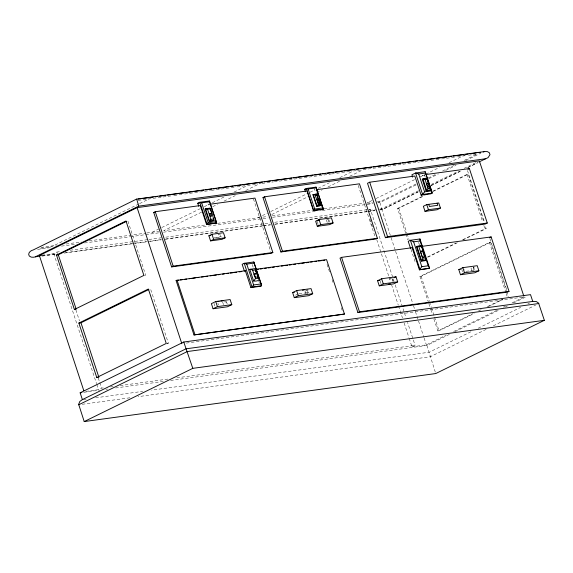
<?xml version="1.0" encoding="UTF-8"?>
<svg xmlns="http://www.w3.org/2000/svg" width="573" height="573" viewBox="0 0 573 573"><rect width="100%" height="100%" fill="white"/><g stroke="black" fill="none" stroke-linecap="round" stroke-linejoin="round"><path stroke-width="0.43" stroke-dasharray="2.87 2.15" d="M415.969 184.957L379.92 202.627L381.811 209.288L382.127 209.661L418.039 192.055M418.204 191.762L382.127 209.661L380.35 209.904M138.809 203.981L51.52 246.77L39.673 248.388M139.611 203.587L149.245 198.867M41.908 255.193L53.755 253.574L56.856 252.056L61.282 251.447M152.132 232.258L158.556 229.107M161.765 227.531L200.314 208.644M204.325 206.674L209.145 204.31M212.354 202.735L224.401 196.833M234.035 192.113L247.686 185.416L257.678 184.055M209.911 204.246L208.364 205.012L207.856 203.487M201.524 212.168L163.785 230.668L206.001 224.895M212.769 206.652L217.59 204.296M224.014 201.144L235.252 195.637M245.695 190.515L258.538 184.22M261.517 182.766L259.34 183.826L273.414 181.906M257.893 217.812L267.527 213.084M270.743 211.516L306.877 193.803M310.086 192.227L314.906 189.864M318.115 188.288L329.36 182.78M339.796 177.666L352.646 171.363M271.781 214.495L307.916 196.783M316.747 192.449L322.37 189.699M327.985 186.941L340.033 181.039M349.666 176.312L363.318 169.622L419.622 161.93M327.054 219.395L328.501 218.685M371.992 200.521L367.171 202.885L372.249 202.19M376.01 198.552L414.551 179.657M420.174 176.907L424.987 174.543M425.796 174.149L439.441 167.459M449.082 162.732L462.733 156.042L466.959 155.469M463.457 155.691L464.904 154.982M416.091 183.99L379.39 201.983L377.693 202.212M428.131 178.088L436.16 174.149M442.585 171.005L453.83 165.497M464.266 160.376L477.116 154.08L467.812 155.347M428.783 178.676L438.395 173.963M445.608 170.432L456.022 165.325M465.634 160.612L480.854 153.149M368.79 209.99L370.344 209.231L392.992 278.12M379.935 209.016L381.625 208.787L418.476 190.723M431.29 184.442L458.529 171.091M464.13 168.34L476.149 162.453M431.025 185.48L459.861 171.341M467.869 167.416L477.488 162.703M430.846 185.781L462.053 170.482M467.661 167.731L478.061 162.632M405.663 233.118L397.555 208.45L422.315 196.317M432.701 191.224L467.052 174.385L468.248 174.228L483.906 221.851M397.555 208.45L398.751 208.293L425.116 195.372M433.102 191.454L468.248 174.228M166.757 343.936L168.355 343.155L150.463 288.728M85.8 391.38L98.492 389.647L101.593 388.122L103.369 387.885M298.189 293.913L295.396 295.281L294.909 293.799M305.602 290.532L307.701 289.508M305.889 293.849L304.908 290.876L308.346 289.931M306.584 293.512L308.675 292.481L307.945 290.253M427.429 257.012L456.187 242.916M462.583 239.779L484.944 228.82L486.148 228.656L485.03 225.253M427.83 257.234L457.39 242.751M462.977 240.008L486.148 228.656M391.552 278.163L389.697 279.072L391.961 278.764L392.799 281.314M428.59 302.852L419.923 276.487L489.421 242.422L490.617 242.264L506.553 290.74M419.923 276.487L421.126 276.329L490.617 242.264M471.815 270.52L470.977 267.971L474.523 267.011M433.904 319.011L437.822 330.922L472.969 313.689M478.555 310.953L481.757 309.384M487.344 306.641L502.521 299.206M437.822 330.922L439.018 330.757L474.165 313.524M488.547 306.476L502.922 299.428M409.179 338.321L411.98 346.823L415.081 345.304L407.532 322.341M411.98 346.823L426.362 344.86L446.388 335.04M453.601 331.509L496.855 310.308M503.266 307.164L504.863 306.376M512.076 302.845L524.094 296.957L185.38 343.22M170.604 380.451L426.899 345.44L449.39 334.417M455.012 331.66L499.198 310.007M504.82 307.25L508.029 305.674M513.652 302.916L526.508 296.621M470.906 331.774L429.134 352.245L151.559 390.163M478.14 328.229L520.714 307.357M527.941 303.819L529.545 303.031M486.133 329.36L430.244 356.757L138.029 396.674M493.317 325.836L535.633 305.101M138.243 200.371L173.189 195.594M174.077 195.472L183.833 194.14M184.721 194.018L210.441 190.508M211.33 190.386L236.162 186.991M237.043 186.87L246.798 185.537M274.295 181.784L330.585 174.099M331.459 173.977L335.857 173.375M336.738 173.254L351.693 171.212M353.448 170.969L356.743 170.525M357.559 170.41L362.494 169.737M420.503 161.815L430.18 160.49M431.061 160.368L440.737 159.05M441.618 158.929L456.574 156.887M457.455 156.766L461.852 156.164M424.894 175.431L422.251 175.789L424.421 174.729L425.238 177.222M40.998 247.436L56.347 245.344M66.103 244.012L81.18 241.949M89.166 240.861L145.922 233.104M146.81 232.982L158.793 231.349M217.432 223.334L262.004 217.246M262.828 217.138L267.763 216.465M272.161 215.863L312.629 210.334M324.067 208.773L364.535 203.243M377.328 201.495L381.561 200.915M367.544 203.601L372.622 202.906M37.574 249.391L51.763 247.45M61.519 246.118L76.596 244.062M84.582 242.973L129.813 236.792M130.701 236.67L144.89 234.729M145.778 234.608L159.079 232.796M163.513 232.187L268.171 217.89M272.605 217.289L316.06 211.351M319.612 210.864L321.381 210.62M322.27 210.499L372.822 203.594M378.144 202.871L379.92 202.627M70.142 250.236L148.07 239.593M148.951 239.471L161.35 237.781M165.776 237.172L264.074 223.742M264.962 223.628L270.277 222.897M274.703 222.295L370.344 209.231M369.778 210.406L375.702 209.596M42.474 255.83L55.774 254.011M65.53 252.679L147.125 241.534M148.013 241.412L161.314 239.6M165.755 238.991L262.427 225.783M263.308 225.662L270.406 224.695M274.839 224.093L367.078 211.487M367.966 211.373L375.057 210.398M379.498 209.797L382.155 209.431M41.965 256.124L56.14 254.19M64.112 253.101L132.32 243.783M133.208 243.661L146.495 241.849M150.033 241.362L161.55 239.786M165.096 239.306L262.534 225.998M263.422 225.877L270.506 224.91M274.94 224.301L367.064 211.716M367.952 211.595L375.036 210.628M214.223 237.623L220.619 236.756L219.882 234.522M216.666 237.838L219.065 237.516L218.084 234.536L220.354 234.228L221.192 236.778M144.489 275.327L145.685 275.162L127.793 220.734M224.208 301.899L225.783 301.685L226.621 304.234M299.063 293.799L308.675 292.481M473.728 270.27L465.283 271.423L464.724 269.725M166.958 343.349L168.355 343.155M110.453 386.918L113.11 386.553M120.194 385.586L168.011 379.054M176.864 377.843L415.081 345.304M83.694 392.326L99.659 390.141M105.869 389.296L107.638 389.053M115.624 387.964L163.513 381.425M83.271 399.488L86.817 399.009M95.684 397.798L142.691 391.373M82.24 404.294L130.057 397.762M467.482 170.503L484.543 222.381M489.851 238.54L506.912 290.418M506.84 291.585L508.516 296.692M467.052 174.385L482.71 222.016M483.827 225.418L484.944 228.82M489.421 242.422L505.916 292.602M506.195 293.455L507.313 296.857M473.456 266.753L474.573 270.155M473.183 267.67L474.021 270.22M461.68 269.238L462.526 271.788M418.605 242.408L419.386 244.786M398.751 208.293L406.866 232.953M407.145 233.805L409.101 239.758M421.126 276.329L429.234 300.99M429.514 301.842L431.19 306.942M431.469 307.794L434.262 316.296M434.542 317.148L439.018 330.757M405.942 233.97L407.904 239.922M410.977 249.276L415.454 262.885M428.869 303.704L430.552 308.804M430.832 309.656L432.228 313.911M426.899 345.44L435.487 372.708M381.625 208.787L390.85 236.85M391.13 237.702L395.327 250.458M395.606 251.311L413.219 304.886M413.498 305.738L415.181 310.838M415.461 311.691L418.254 320.192M418.534 321.045L423.848 337.203M424.127 338.056L426.362 344.86M393.271 278.965L394.109 281.515M395.227 284.917L404.173 312.135M404.452 312.987L405.856 317.234M392.433 278.636L393.458 281.751M370.036 219.258L372.55 226.908M376.748 239.664L388.773 276.236M389.053 277.088L390.464 281.415M391.567 284.738L398.278 305.151M398.557 306.003L402.468 317.908M404.151 323.007L408.9 337.468M358.204 185.43L375.258 237.308M380.228 281.178L380.995 283.52M328.78 219.538L329.625 222.088M327.992 219.523L329.389 223.778M326.331 219.753L327.448 223.155M314.505 188.818L315.035 190.437M317.32 221.873L318.158 224.423M327.04 264.332L329.554 271.989M332.068 279.638L333.185 283.041M341.3 307.708L342.418 311.11M306.999 290.59L308.396 294.844M253.409 198.852L270.75 251.583M258.824 281.221L259.376 282.904M252.256 264.518L253.259 267.577M226.321 301.291L227.445 304.693M222.639 302.114L223.477 304.664M217.926 303.332L218.485 305.029M213.965 303.296L215.083 306.698M56.856 252.056L57.415 253.753M75.872 309.886L79.504 320.937M98.241 377.922L101.593 388.122M53.755 253.574L96.536 383.695M96.816 384.54L98.492 389.647"/><path stroke-width="0.86" d="M35.376 256.804L138.716 206.144L136.825 199.483L136.51 199.118L33.141 250C30.57 250.43 27.346 253.366 29.273 256.024C32.224 258.86 36.407 256.038 39.809 256.195M427.343 179.034L427.028 178.382L422.28 179.292L426.054 190.773C427.243 190.873 432.608 190.551 430.201 188.345L427.25 179.378C427.193 179.829 423.769 178.59 422.28 179.292M421.864 246.311L421.57 245.702L416.485 246.576L421.234 261.03C422.28 260.873 428.146 261.109 425.768 258.76L421.778 246.634C421.699 246.913 418.046 246.354 416.485 246.576M209.181 221.278L210.871 219.352L207.612 209.424L205.614 208.722L205.127 208.944L209.181 221.278C210.277 221.164 216.1 221.328 213.672 218.972L210.47 208.235L209.625 208.336M255.479 269.926L255.314 268.565L249.792 269.346L253.638 281.042C255.544 281.35 261.224 280.806 258.194 278.177L255.479 269.926L252.815 270.291L251.203 269.374L249.792 269.346M316.998 195.013L316.876 194.054L312.922 194.741L316.697 206.223L319.992 205.771L320.558 204.819L316.998 195.013L312.922 194.741M252.571 270.098L255.529 278.542L253.638 281.042M315.064 194.963L318.395 204.282L316.697 206.223M425.13 179.664L428.074 188.632L426.054 190.773M418.927 247.02L422.917 259.146L421.234 261.03M410.583 248.481L408.234 241.34L410.375 240.288L413.634 241.827L421.807 266.674L419.415 269.876L412.13 247.715L341.572 257.356L340.025 258.115L357.917 312.543L507.47 292.115L509.017 291.356L491.125 236.928L421.721 246.404L422.315 246.118M206.559 224.523L216.623 222.983L216.3 221.651L208.192 222.761L206.559 224.523L200.321 205.557L155.269 211.716L153.722 212.476L171.614 266.903L271.308 253.287L272.855 252.521L254.964 198.093L209.911 204.246M250.895 287.589L260.486 286.278L261.617 285.726L261.181 283.921L253.61 284.96L252.027 287.037L250.895 287.589L245.351 270.721L176.09 280.512L193.982 334.94L344.466 314.054L326.567 259.626L255.823 269.289M313.438 210.578L323.258 209.159L322.971 207.942L314.735 209.066L313.438 210.578L306.999 190.988L264.554 196.783L263 197.549L280.899 251.977L375.816 239.005L377.371 238.246L359.472 183.818L316.59 189.677L318.466 195.393M421.119 195.171L430.71 193.86L432.192 193.137L431.641 190.866L424.586 191.833L422.602 194.448L421.119 195.171L414.831 176.04L369.685 182.207L367.515 183.267L385.407 237.695L485.102 224.079L487.272 223.019L469.38 168.584L426.183 174.486M82.383 399.61L79.833 401.437L78.651 404.309L84.217 421.57L435.759 373.546L544.35 320.321L538.584 303.124L536.478 301.627L533.413 301.348L186.01 348.821L82.383 399.61L80.148 392.813L183.768 342.017L530.519 294.651L532.761 301.455M83.83 390.757L39.372 255.537L137.097 207.634L479.35 160.884L523.815 296.105M56.498 255.042L125.996 220.977L143.887 275.405L74.39 309.47L56.498 255.042L58.296 254.799L126.196 221.515M198.774 206.323L197.764 203.265L199.791 202.276L209.381 200.965L216.3 221.651M209.36 214.152L210.807 213.443L211.688 216.128L210.52 216.286L209.639 213.6L210.807 213.443M208.88 235.797L211.981 234.271L223.456 232.71L225.132 237.809L222.03 239.328L210.556 240.896L208.88 235.797L210.893 235.517M305.452 191.747L304.65 189.319L306.433 188.453L316.024 187.142L322.971 207.942M314.835 187.722L316.024 187.142L323.258 209.159L313.667 210.47L306.433 188.453L308.131 188.975L316.36 187.851M210.556 240.896L213.657 239.378L225.132 237.809M171.614 266.903L173.168 266.144L272.855 252.521M317.098 199.784L318.545 199.075L319.677 202.513L318.23 203.222M78.866 323.079L148.364 289.014L166.256 343.442L96.765 377.507L78.866 323.079L80.965 322.792L148.865 289.508M319.061 219.538L315.644 221.214L317.327 226.314L329.668 224.623L333.085 222.954L331.409 217.847L319.061 219.538L320.737 224.637L333.085 222.954M317.041 221.02L319.211 219.953M317.327 226.314L320.737 224.637M280.899 251.977L282.446 251.218L377.371 238.246M245.351 270.721L244.42 271.172L242.157 264.303L244.22 263.294L253.81 261.983L261.181 283.921M426.684 183.79L428.103 183.095L429.234 186.533L427.816 187.228M479.085 161.915L488.089 157.618L489.987 154.653L489.363 152.747L487.372 151.601L484.643 151.559L136.51 199.118M467.926 169.293L469.38 168.584M253.853 274.882L256.647 273.507L254.247 273.837L255.372 277.239L257.764 276.909M215.742 301.52L211.394 303.647L213.07 308.754L227.46 306.784L231.8 304.657L230.124 299.557L215.742 301.52L217.418 306.619L231.8 304.657M213.07 308.754L217.418 306.619M426.763 204.604L423.354 206.28L425.03 211.38L437.02 209.747L440.429 208.071L438.753 202.971L426.763 204.604L428.446 209.711L440.429 208.071M425.03 211.38L428.446 209.711M385.407 237.695L387.577 236.635L487.272 223.019M193.982 334.94L344.466 314.054M292.617 292.552L296.649 290.575L311.032 288.613L312.708 293.713L308.675 295.689L294.293 297.659L292.617 292.552L294.415 292.309M294.293 297.659L298.325 295.682L312.708 293.713M78.694 404.782L187.285 351.557L538.828 303.532M412.13 247.715L412.725 247.429M420.424 251.998L422.523 250.967L424.478 256.926L423.082 257.606M84.217 421.57L192.8 368.346L544.35 320.321M377.578 280.727L381.611 278.75L395.993 276.788L397.676 281.887L393.644 283.864L379.254 285.834L377.578 280.727L379.971 280.405M393.98 277.776L395.993 276.788M379.254 285.834L383.287 283.857L397.676 281.887M489.571 237.688L491.125 236.928M357.917 312.543L359.472 311.784L509.017 291.356M458.794 269.632L462.826 267.655L477.216 265.693L478.892 270.793L474.859 272.769L460.477 274.739L458.794 269.632L460.241 269.439M460.477 274.739L464.51 272.762L478.892 270.793M483.261 151.974L484.643 151.559M138.258 199.103L140.915 198.738M142.691 198.494L148.894 197.649M150.67 197.406L153.335 197.04M155.104 196.797L157.768 196.439M159.538 196.195L165.747 195.343M167.524 195.107L170.181 194.741M171.957 194.498L178.167 193.653M179.936 193.409L187.034 192.435M188.811 192.199L199.447 190.745M201.223 190.501L203.888 190.136M205.657 189.892L211.867 189.047M213.643 188.804L216.3 188.438M218.077 188.195L228.72 186.741M230.489 186.504L233.154 186.139M234.93 185.896L241.133 185.05M242.909 184.807L250.007 183.833M251.776 183.596L262.42 182.142M264.196 181.899L270.406 181.047M272.175 180.81L279.273 179.836M281.042 179.593L291.686 178.146M293.462 177.902L296.119 177.537M297.896 177.293L308.539 175.839M310.315 175.596L312.973 175.238M314.749 174.994L320.959 174.142M322.728 173.898L325.392 173.54M327.162 173.297L333.371 172.452M335.148 172.208L342.239 171.234M344.015 170.998L354.658 169.544M356.435 169.3L359.092 168.935M360.868 168.691L371.512 167.237M373.281 166.994L383.924 165.54M385.701 165.303L388.358 164.938M390.134 164.695L400.778 163.241M402.554 162.997L405.211 162.632M406.988 162.395L413.19 161.543M414.967 161.299L417.631 160.941M419.4 160.698L425.61 159.846M427.386 159.609L434.477 158.635M436.254 158.392L446.897 156.938M448.666 156.701L451.331 156.336M453.107 156.092L463.743 154.638M465.52 154.395L468.184 154.03M469.953 153.793L476.163 152.941M477.939 152.697L480.597 152.339M138.716 206.144L485.496 158.778M431.641 190.866L425.137 171.699L415.547 173.003L411.901 174.794L412.66 177.1M197.764 203.265L199.511 203.028M209.381 200.965L216.623 222.983L207.032 224.294L199.791 202.276L201.646 202.849L209.754 201.746M304.65 189.319L306.397 189.083M425.137 171.699L432.192 193.137L422.602 194.448L415.547 173.003L418.72 173.991L425.775 173.025M153.722 212.476L155.484 212.232M263 197.549L264.769 197.305M205.879 208.844L208.873 208.436M207.261 209.159L210.413 209.045M428.103 183.095L426.606 183.303L427.737 186.741L429.234 186.533M318.545 199.075L317.048 199.275L318.18 202.713L319.677 202.513M428.074 188.632L430.201 188.345M318.395 204.282L319.978 204.06M210.871 219.352L213.672 218.972M214.037 220.483L209.546 221.099L205.492 208.765L209.983 208.157L211.874 213.908M39.372 255.537L41.908 255.193M419.966 238.977L410.375 240.288L420.009 269.582L429.6 268.271L419.966 238.977L420.088 240.947L428.26 265.793L429.6 268.271L419.415 269.876M253.81 261.983L261.617 285.726L252.027 287.037L244.22 263.294L246.741 264.074L254.319 263.036M413.634 241.827L420.088 240.947M176.09 280.512L178.719 280.154M180.466 279.911L182.221 279.674M184.85 279.316L186.605 279.072M189.226 278.714L190.981 278.478M192.736 278.234L195.364 277.876M197.112 277.64L198.867 277.396M201.495 277.038L204.124 276.68M205.872 276.444L207.627 276.2M210.255 275.842L212.01 275.606M213.758 275.362L216.386 275.004M218.141 274.768L219.889 274.524M222.517 274.166L224.272 273.93M226.901 273.572L228.648 273.328M230.403 273.092L233.032 272.734M234.787 272.49L236.534 272.254M239.163 271.896L241.792 271.538M255.78 269.625L258.43 269.26M260.199 269.024L261.968 268.78M264.626 268.415L266.388 268.171M268.157 267.935L270.814 267.57M272.583 267.326L274.352 267.09M277.003 266.724L278.772 266.481M281.422 266.123L283.191 265.879M284.96 265.636L287.617 265.278M289.379 265.034L291.148 264.79M293.806 264.432L295.575 264.189M298.225 263.824L299.994 263.587M301.763 263.344L304.413 262.978M306.183 262.742L308.84 262.377M310.609 262.133L312.371 261.89M315.028 261.532L316.797 261.288M318.567 261.044L321.217 260.686M322.986 260.443L324.755 260.199M422.523 250.967L420.424 251.253L422.38 257.213L424.478 256.926M255.529 278.542L258.194 278.177M422.917 259.146L425.768 258.76M426.119 260.228L421.628 260.844L416.872 246.383L421.37 245.767L423.884 253.424M74.39 309.47L75.593 309.305M421.807 266.674L428.26 265.793M217.368 301.627L219.101 301.391M220.841 301.154L223.441 300.796M302.451 290.225L304.206 289.981M388.58 284.115L390.349 283.871M96.765 377.507L98.857 377.22L80.965 322.792M80.148 392.813L81.925 392.569M462.826 267.655L464.51 272.762M437.106 203.193L437.801 205.32L429.413 206.466L428.711 204.339M427.888 181.727L426.806 178.447L422.91 178.984L426.684 190.465L430.581 189.928L429.506 186.648M418.72 173.991L424.586 191.833M369.685 182.207L387.577 236.635M381.611 278.75L383.287 283.857M341.572 257.356L359.472 311.784M319.541 198.659L323.029 209.267M318.459 199.855L316.568 194.118L313.273 194.569L317.048 206.051L320.343 205.6L318.996 201.495M308.131 188.975L314.735 209.066M296.649 290.575L298.325 295.682M264.554 196.783L282.446 251.218M255.164 269.482L255.988 271.989M246.741 264.074L253.61 284.96M215.606 221.565L216.15 223.212M201.646 202.849L208.192 222.761M211.981 234.271L213.657 239.378M155.269 211.716L173.168 266.144M177.021 280.054L194.913 334.482M192.8 368.346L183.768 342.017M137.097 207.634L181.834 343.707M58.296 254.799L76.195 309.227"/></g></svg>
